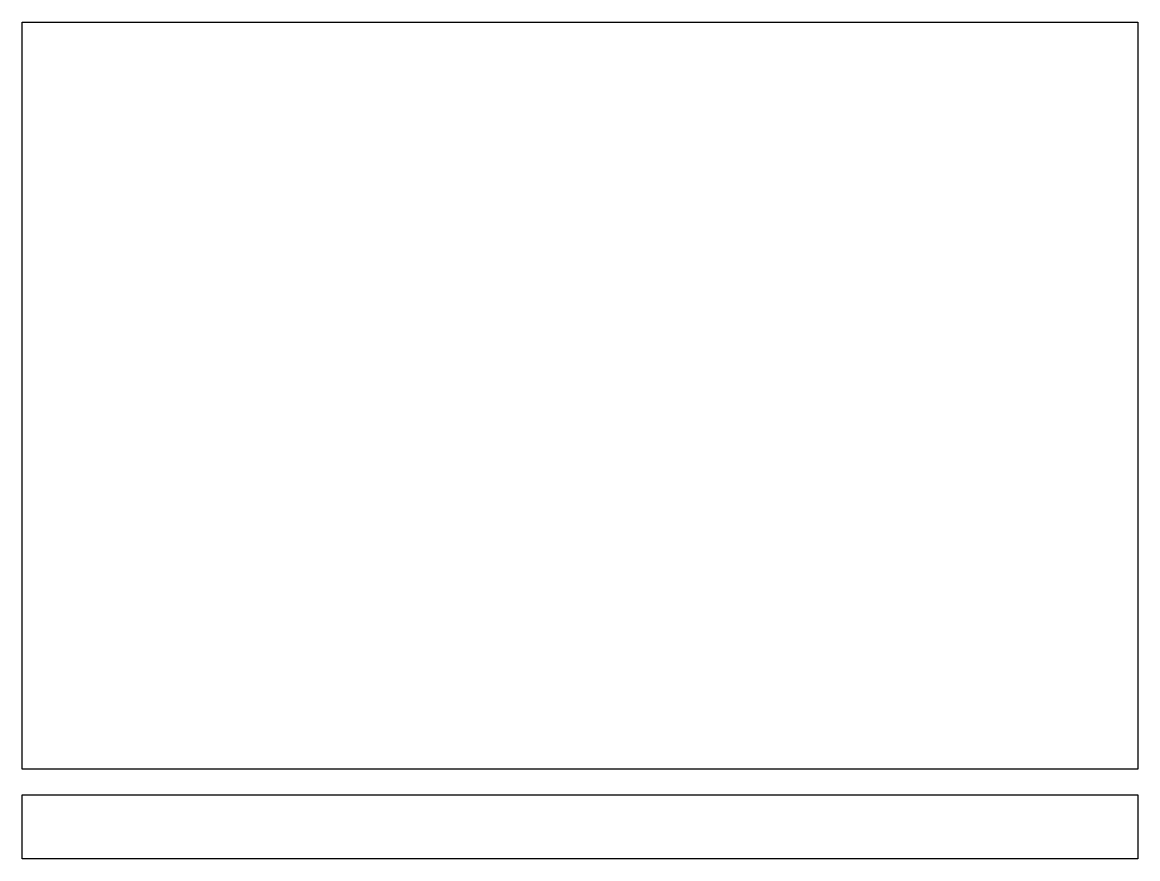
# Model space of a CAD drawing. Extents: x 7.495 to 8.095, y 26.459 to 26.909.
import ezdxf

# ---------------------------------------------------------------- set-up
doc = ezdxf.new("R2010")
doc.units = 0
doc.header["$MEASUREMENT"] = 0
doc.layers.add('A-PEÇAS', color=2, linetype='CONTINUOUS')

msp = doc.modelspace()

# ---------------------------------------------------------------- linework, layer by layer
at = {"layer": 'A-PEÇAS'}
for p, q in [((7.49541, 26.90903), (8.09541, 26.90903)), ((7.49541, 26.50723), (7.49541, 26.90903)), ((8.09541, 26.90903), (8.09541, 26.50723)), ((8.09541, 26.50723), (7.49541, 26.50723)), ((7.49541, 26.45903), (7.49541, 26.4934)), ((7.49541, 26.4934), (8.09541, 26.4934)), ((8.09541, 26.4934), (8.09541, 26.45903)), ((8.09541, 26.45903), (7.49541, 26.45903))]:
    msp.add_line(p, q, dxfattribs=at)

doc.saveas('drawing.dxf')
